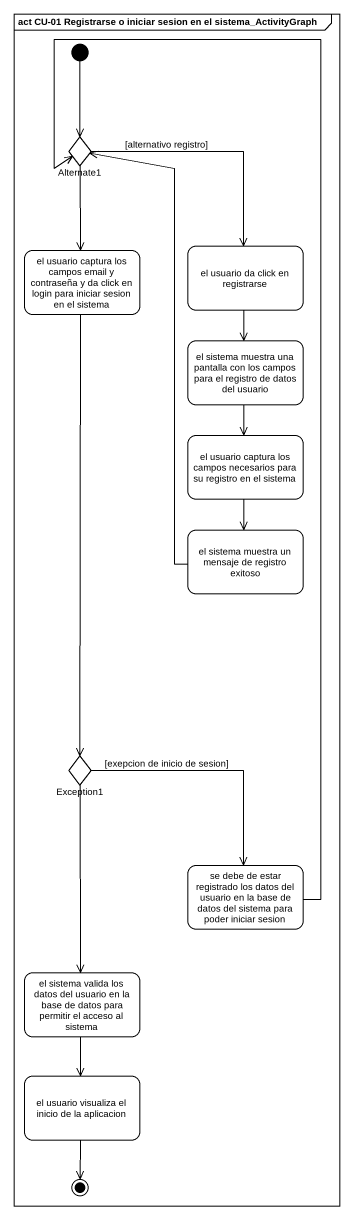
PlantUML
@startuml
mainframe act CU-01 Registrarse o iniciar sesion en el sistema_ActivityGraph
hide empty description
state Alternate1 <<choice>>
state "el usuario da click en registrarse" as el_usuario_da_click_en
state "el usuario captura los campos email y contraseña y da click en login para iniciar sesion en el sistema" as el_usuario_captura_los
state "el sistema muestra una pantalla con los campos para el registro de datos del usuario" as el_sistema_muestra_una
state "el usuario captura los campos necesarios para su registro en el sistema" as el_usuario_captura_los_2
state "el sistema muestra un mensaje de registro exitoso" as el_sistema_muestra_un
state Exception1 <<choice>>
state "se debe de estar registrado los datos del usuario en la base de datos del sistema para poder iniciar sesion" as se_debe_de_estar_registrado
state "el sistema valida los datos del usuario en la base de datos para permitir el acceso al sistema" as el_sistema_valida_los_datos
state "el usuario visualiza el inicio de la aplicacion" as el_usuario_visualiza_el
[*] --> Alternate1
Alternate1 --> el_usuario_da_click_en : [alternativo registro]
Alternate1 --> el_usuario_captura_los
el_usuario_da_click_en --> el_sistema_muestra_una
el_usuario_captura_los --> Exception1
el_sistema_muestra_una --> el_usuario_captura_los_2
el_usuario_captura_los_2 --> el_sistema_muestra_un
el_sistema_muestra_un -up-> Alternate1
Exception1 --> se_debe_de_estar_registrado : [exepcion de inicio de sesion]
Exception1 --> el_sistema_valida_los_datos
se_debe_de_estar_registrado -up-> Alternate1
el_sistema_valida_los_datos --> el_usuario_visualiza_el
el_usuario_visualiza_el --> [*]
@enduml
